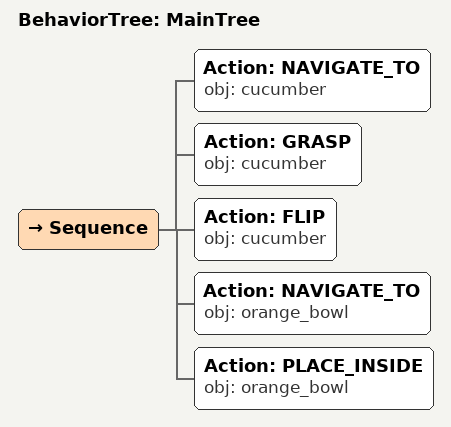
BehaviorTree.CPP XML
<root main_tree_to_execute="MainTree">
  <BehaviorTree ID="MainTree">
    <Sequence>
      <!-- Navigate to cucumber -->
      <Action ID="NAVIGATE_TO" obj="cucumber"/>
      <!-- Grasp cucumber -->
      <Action ID="GRASP" obj="cucumber"/>
      <!-- Flip cucumber to lay on its side (orient horizontally) -->
      <Action ID="FLIP" obj="cucumber"/>
      <!-- Navigate to orange_bowl -->
      <Action ID="NAVIGATE_TO" obj="orange_bowl"/>
      <!-- Place inside orange_bowl -->
      <Action ID="PLACE_INSIDE" obj="orange_bowl"/>
    </Sequence>
  </BehaviorTree>
</root>
